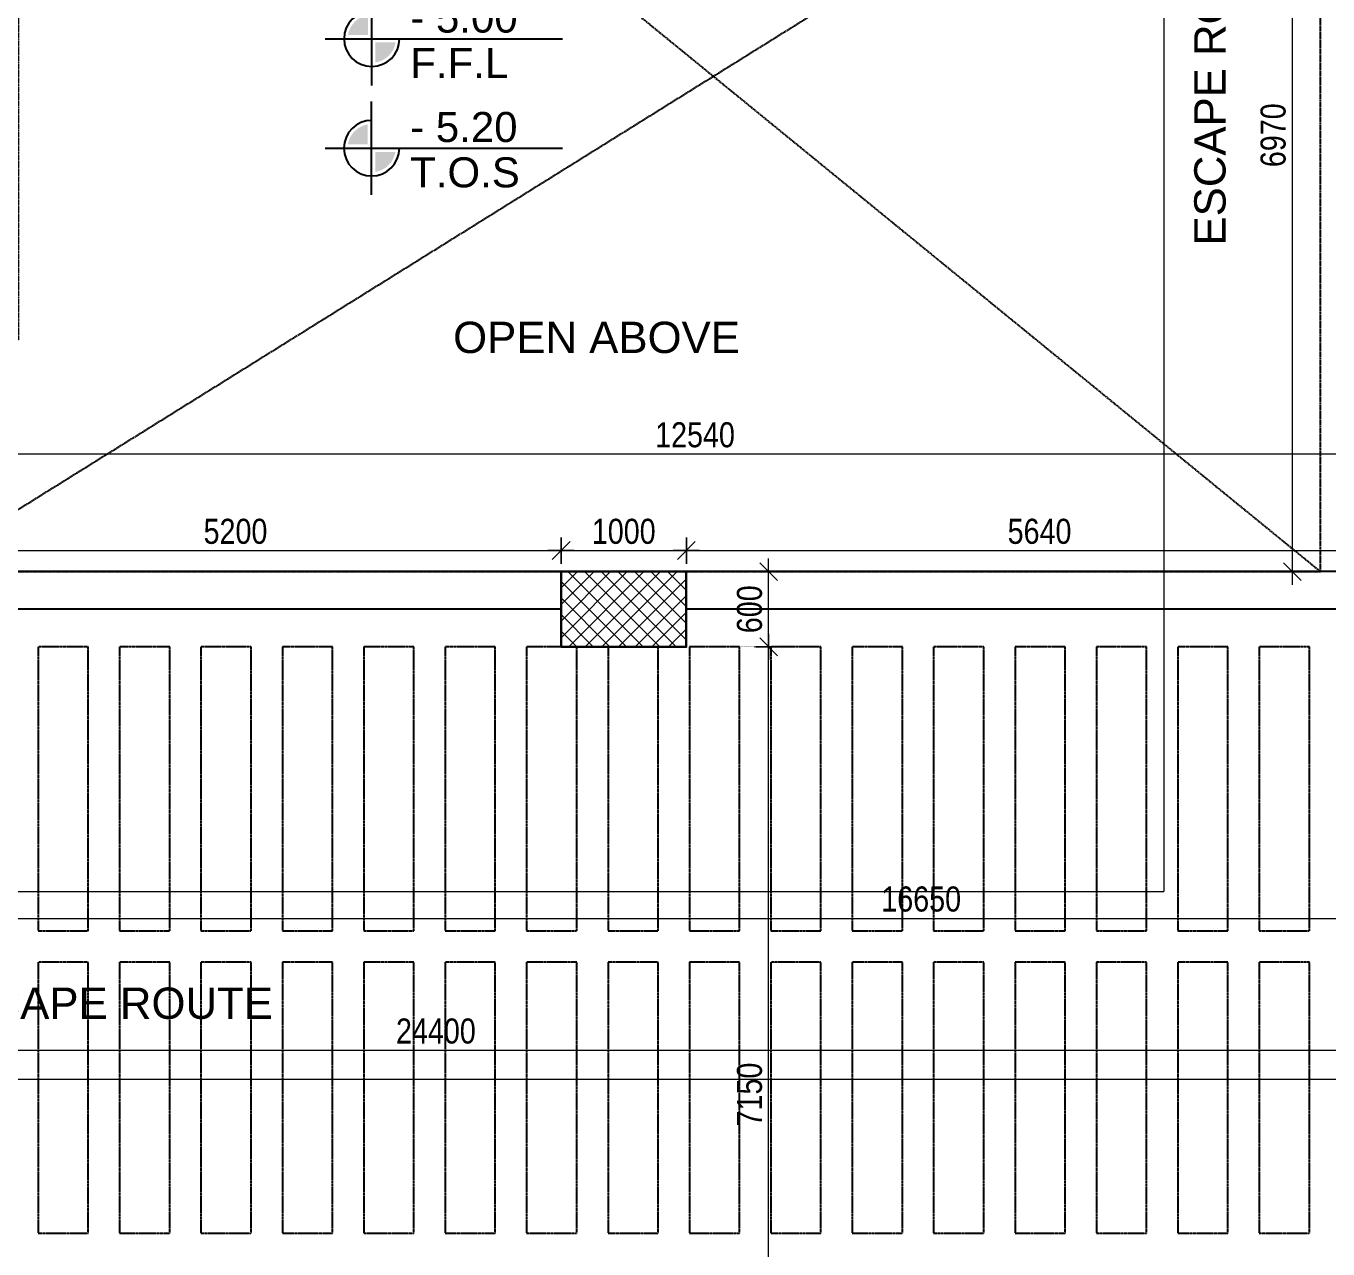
# Model space of a CAD drawing. Header units: inches. Extents: x 676944 to 1044153, y 326920 to 502369.
# Drawn here: x 721926 to 732321, y 372902 to 382667 of the extents above; entities that cross this region are included whole.
import ezdxf

# ---------------------------------------------------------------- set-up
doc = ezdxf.new("R2010")
doc.units = ezdxf.units.IN
doc.header["$MEASUREMENT"] = 0
doc.linetypes.add('DOT2', pattern=[3.175, 0, -3.175])
doc.linetypes.add('HIDDEN', pattern=[9.525, 6.35, -3.175])
for name, color, linetype, lineweight in [('A-DIMENSION', 7, 'Continuous', 9), ('A-LEVEL', 181, 'Continuous', 9), ('A-LEVEL-CON', 74, 'Continuous', 9), ('A-LEVEL-FFL', 181, 'Continuous', 9), ('escape route', 8, 'HIDDEN', 15), ('wall hatch', 252, 'Continuous', 0)]:
    doc.layers.add(name, color=color, linetype=linetype, lineweight=lineweight)
for name, color, linetype in [('LEVELS', 181, 'Continuous'), ('S-BEAM', 2, 'Continuous'), ('S-COL', 210, 'Continuous'), ('S-COL-1', 7, 'Continuous'), ('S-RIBS', 43, 'HIDDEN'), ('SHAFT', 7, 'Continuous'), ('TEXT', 181, 'Continuous')]:
    doc.layers.add(name, color=color, linetype=linetype)
doc.styles.add('ARIAL', font='ARIALN.TTF')
doc.styles.get("Standard").update_dxf_attribs({"font": 'arial.ttf'})
doc.styles.add('style1', font='arial.ttf')
doc.dimstyles.get("Standard").update_dxf_attribs({"dimtxt": 0.18, "dimasz": 0.18, "dimexe": 0.18, "dimexo": 0.0625, "dimgap": 0.09, "dimtad": 0, "dimtih": 1, "dimtoh": 1, "dimdec": 4, "dimzin": 0, "dimdsep": 46, "dimtxsty": 'Standard', "dimcen": 0.09, "dimadec": 0, "dimazin": 0, "dimtfac": 1, "dimtdec": 4, "dimtofl": 0, "dimtmove": 0, "dimatfit": 3, "dimfxl": 1, "dimtolj": 1, "dimtzin": 0, "dimarcsym": 0})

# ---------------------------------------------------------------- blocks, each defined once
blk = doc.blocks.new('level')
at = {"layer": 'LEVELS'}
for points in [[(42.7, 3.7), (22.8, 3.7, -0.325023), (42.7, 23.7)], [(70.2, -3.7), (50.2, -3.7), (50.2, -23.7, 0.325023)]]:
    blk.add_hatch(color=256, dxfattribs=at).paths.add_polyline_path(points)
for p, q in [((46.5, -46.5), (46.5, 46.5)), ((0, 0), (236.9, 0))]:
    blk.add_line(p, q, dxfattribs=at)
blk.add_arc((46.5, 0), 27.7, 90, 0, dxfattribs=at)
at = {"layer": 'LEVELS', "style": 'style1', "flags": 8}
for tag, p in [('+0.00', (85, 6.1)), ('F.F.L', (85, -39.1))]:
    blk.add_attdef(tag, p, '', height=30, dxfattribs=at)
blk = doc.blocks.new('R')
for p, q in [((0, -1.05), (0, 1.05)), ((-1.05, 0), (1.05, 0))]:
    blk.add_line(p, q)
at = {"color": 4, "lineweight": 13}
blk.add_line((-0.71, -0.71), (0.71, 0.71), dxfattribs=at)
blk = doc.blocks.new('*D181')
at = {"layer": 'A-DIMENSION', "linetype": 'DOT2', "lineweight": 13, "transparency": 16777216}
for p, q in [((712998, 374508), (712998, 374564)), ((737398, 373982), (737398, 374564))]:
    blk.add_line(p, q, dxfattribs=at)
at = {"layer": 'A-DIMENSION', "transparency": 16777216}
blk.add_line((713098, 374489), (737298, 374489), dxfattribs=at)
at = {"layer": 'Defpoints', "color": 0, "transparency": 16777216}
for p in [(737398, 374489), (712998, 374408), (737398, 373882)]:
    blk.add_point(p, dxfattribs=at)
at = {"layer": 'A-DIMENSION', "transparency": 16777216, "xscale": 100, "yscale": 100, "zscale": 100, "rotation": 180}
blk.add_blockref('R', (712998, 374489), dxfattribs=at)
at = {"layer": 'A-DIMENSION', "transparency": 16777216, "xscale": 100, "yscale": 100, "zscale": 100}
blk.add_blockref('R', (737398, 374489), dxfattribs=at)
at = {"layer": 'A-DIMENSION', "transparency": 16777216, "insert": (725198, 374641), "char_height": 200, "attachment_point": 5, "style": 'ARIAL'}
blk.add_mtext('\\A1;24400', dxfattribs=at)
blk = doc.blocks.new('*D190')
at = {"layer": 'A-DIMENSION', "linetype": 'DOT2', "lineweight": 13, "transparency": 16777216}
for p, q in [((720998, 378607), (720998, 378404)), ((726198, 378410), (726198, 378554))]:
    blk.add_line(p, q, dxfattribs=at)
at = {"layer": 'A-DIMENSION', "transparency": 16777216}
blk.add_line((721098, 378479), (726098, 378479), dxfattribs=at)
at = {"layer": 'Defpoints', "color": 0, "transparency": 16777216}
for p in [(720998, 378707), (726198, 378479), (726198, 378310)]:
    blk.add_point(p, dxfattribs=at)
at = {"layer": 'A-DIMENSION', "transparency": 16777216, "xscale": 100, "yscale": 100, "zscale": 100, "rotation": 180}
blk.add_blockref('R', (720998, 378479), dxfattribs=at)
at = {"layer": 'A-DIMENSION', "transparency": 16777216, "xscale": 100, "yscale": 100, "zscale": 100}
blk.add_blockref('R', (726198, 378479), dxfattribs=at)
at = {"layer": 'A-DIMENSION', "transparency": 16777216, "insert": (723598, 378631), "char_height": 200, "attachment_point": 5, "style": 'ARIAL'}
blk.add_mtext('\\A1;5200', dxfattribs=at)
blk = doc.blocks.new('*D191')
at = {"layer": 'A-DIMENSION', "linetype": 'DOT2', "lineweight": 13, "transparency": 16777216}
for p, q in [((726198, 378410), (726198, 378554)), ((727198, 378410), (727198, 378554))]:
    blk.add_line(p, q, dxfattribs=at)
at = {"layer": 'A-DIMENSION', "transparency": 16777216}
blk.add_line((726298, 378479), (727098, 378479), dxfattribs=at)
at = {"layer": 'Defpoints', "color": 0, "transparency": 16777216}
for p in [(727198, 378479), (726198, 378310), (727198, 378310)]:
    blk.add_point(p, dxfattribs=at)
at = {"layer": 'A-DIMENSION', "transparency": 16777216, "xscale": 100, "yscale": 100, "zscale": 100, "rotation": 180}
blk.add_blockref('R', (726198, 378479), dxfattribs=at)
at = {"layer": 'A-DIMENSION', "transparency": 16777216, "xscale": 100, "yscale": 100, "zscale": 100}
blk.add_blockref('R', (727198, 378479), dxfattribs=at)
at = {"layer": 'A-DIMENSION', "transparency": 16777216, "insert": (726698, 378631), "char_height": 200, "attachment_point": 5, "style": 'ARIAL'}
blk.add_mtext('\\A1;1000', dxfattribs=at)
blk = doc.blocks.new('*D192')
at = {"layer": 'A-DIMENSION', "linetype": 'DOT2', "lineweight": 13, "transparency": 16777216}
for p, q in [((727198, 378410), (727198, 378554)), ((732838, 378410), (732838, 378554))]:
    blk.add_line(p, q, dxfattribs=at)
at = {"layer": 'A-DIMENSION', "transparency": 16777216}
blk.add_line((727298, 378479), (732738, 378479), dxfattribs=at)
at = {"layer": 'Defpoints', "color": 0, "transparency": 16777216}
for p in [(732838, 378479), (727198, 378310), (732838, 378310)]:
    blk.add_point(p, dxfattribs=at)
at = {"layer": 'A-DIMENSION', "transparency": 16777216, "xscale": 100, "yscale": 100, "zscale": 100, "rotation": 180}
blk.add_blockref('R', (727198, 378479), dxfattribs=at)
at = {"layer": 'A-DIMENSION', "transparency": 16777216, "xscale": 100, "yscale": 100, "zscale": 100}
blk.add_blockref('R', (732838, 378479), dxfattribs=at)
at = {"layer": 'A-DIMENSION', "transparency": 16777216, "insert": (730018, 378631), "char_height": 200, "attachment_point": 5, "style": 'ARIAL'}
blk.add_mtext('\\A1;5640', dxfattribs=at)
blk = doc.blocks.new('*D202')
at = {"layer": 'A-DIMENSION', "linetype": 'DOT2', "lineweight": 13, "transparency": 16777216}
for p, q in [((732422, 385280), (731961, 385280)), ((732443, 378310), (731961, 378310))]:
    blk.add_line(p, q, dxfattribs=at)
at = {"layer": 'A-DIMENSION', "transparency": 16777216}
blk.add_line((732036, 385180), (732036, 378410), dxfattribs=at)
at = {"layer": 'Defpoints', "color": 0, "transparency": 16777216}
for p in [(732522, 385280), (732036, 378310), (732543, 378310)]:
    blk.add_point(p, dxfattribs=at)
at = {"layer": 'A-DIMENSION', "transparency": 16777216, "xscale": 100, "yscale": 100, "zscale": 100}
for p, rotation in [((732036, 385280), 90), ((732036, 378310), 270)]:
    blk.add_blockref('R', p, dxfattribs=dict(at, rotation=rotation))
at = {"layer": 'A-DIMENSION', "transparency": 16777216, "insert": (731884, 381795), "char_height": 200, "attachment_point": 5, "rotation": 90, "style": 'ARIAL'}
blk.add_mtext('\\A1;6970', dxfattribs=at)
blk = doc.blocks.new('*D226')
at = {"layer": 'A-DIMENSION', "linetype": 'DOT2', "lineweight": 13, "transparency": 16777216}
for p, q in [((727298, 377710), (727930, 377710)), ((728198, 370560), (727780, 370560))]:
    blk.add_line(p, q, dxfattribs=at)
at = {"layer": 'A-DIMENSION', "transparency": 16777216}
blk.add_line((727855, 370660), (727855, 377610), dxfattribs=at)
at = {"layer": 'Defpoints', "color": 0, "transparency": 16777216}
for p in [(727198, 377710), (727855, 377710), (728298, 370560)]:
    blk.add_point(p, dxfattribs=at)
at = {"layer": 'A-DIMENSION', "transparency": 16777216, "xscale": 100, "yscale": 100, "zscale": 100}
for p, rotation in [((727855, 377710), 90), ((727855, 370560), 270)]:
    blk.add_blockref('R', p, dxfattribs=dict(at, rotation=rotation))
at = {"layer": 'A-DIMENSION', "transparency": 16777216, "insert": (727703, 374135), "char_height": 200, "attachment_point": 5, "rotation": 90, "style": 'ARIAL'}
blk.add_mtext('\\A1;7150', dxfattribs=at)
blk = doc.blocks.new('*D227')
at = {"layer": 'A-DIMENSION', "linetype": 'DOT2', "lineweight": 13, "transparency": 16777216}
for p, q in [((727298, 378310), (727930, 378310)), ((727298, 377710), (727930, 377710))]:
    blk.add_line(p, q, dxfattribs=at)
at = {"layer": 'A-DIMENSION', "transparency": 16777216}
blk.add_line((727855, 377810), (727855, 378210), dxfattribs=at)
at = {"layer": 'Defpoints', "color": 0, "transparency": 16777216}
for p in [(727198, 378310), (727855, 378310), (727198, 377710)]:
    blk.add_point(p, dxfattribs=at)
at = {"layer": 'A-DIMENSION', "transparency": 16777216, "xscale": 100, "yscale": 100, "zscale": 100}
for p, rotation in [((727855, 378310), 90), ((727855, 377710), 270)]:
    blk.add_blockref('R', p, dxfattribs=dict(at, rotation=rotation))
at = {"layer": 'A-DIMENSION', "transparency": 16777216, "insert": (727703, 378010), "char_height": 200, "attachment_point": 5, "rotation": 90, "style": 'ARIAL'}
blk.add_mtext('\\A1;600', dxfattribs=at)
blk = doc.blocks.new('*D237')
at = {"layer": 'A-DIMENSION', "linetype": 'DOT2', "lineweight": 13, "transparency": 16777216}
for p, q in [((720748, 375660), (720748, 375467)), ((737398, 375244), (737398, 375617))]:
    blk.add_line(p, q, dxfattribs=at)
at = {"layer": 'A-DIMENSION', "transparency": 16777216}
blk.add_line((720848, 375542), (737298, 375542), dxfattribs=at)
at = {"layer": 'Defpoints', "color": 0, "transparency": 16777216}
for p in [(720748, 375760), (737398, 375542), (737398, 375144)]:
    blk.add_point(p, dxfattribs=at)
at = {"layer": 'A-DIMENSION', "transparency": 16777216, "xscale": 100, "yscale": 100, "zscale": 100, "rotation": 180}
blk.add_blockref('R', (720748, 375542), dxfattribs=at)
at = {"layer": 'A-DIMENSION', "transparency": 16777216, "xscale": 100, "yscale": 100, "zscale": 100}
blk.add_blockref('R', (737398, 375542), dxfattribs=at)
at = {"layer": 'A-DIMENSION', "transparency": 16777216, "insert": (729073, 375695), "char_height": 200, "attachment_point": 5, "style": 'ARIAL'}
blk.add_mtext('\\A1;16650', dxfattribs=at)
blk = doc.blocks.new('*D238')
at = {"layer": 'A-DIMENSION', "linetype": 'DOT2', "lineweight": 13, "transparency": 16777216}
for p, q in [((720997, 379280), (720997, 379325)), ((733537, 379046), (733537, 379325))]:
    blk.add_line(p, q, dxfattribs=at)
at = {"layer": 'A-DIMENSION', "transparency": 16777216}
blk.add_line((721097, 379250), (733437, 379250), dxfattribs=at)
at = {"layer": 'Defpoints', "color": 0, "transparency": 16777216}
for p in [(733537, 379250), (720997, 379180), (733537, 378946)]:
    blk.add_point(p, dxfattribs=at)
at = {"layer": 'A-DIMENSION', "transparency": 16777216, "xscale": 100, "yscale": 100, "zscale": 100, "rotation": 180}
blk.add_blockref('R', (720997, 379250), dxfattribs=at)
at = {"layer": 'A-DIMENSION', "transparency": 16777216, "xscale": 100, "yscale": 100, "zscale": 100}
blk.add_blockref('R', (733537, 379250), dxfattribs=at)
at = {"layer": 'A-DIMENSION', "transparency": 16777216, "insert": (727267, 379402), "char_height": 200, "attachment_point": 5, "style": 'ARIAL'}
blk.add_mtext('\\A1;12540', dxfattribs=at)
blk = doc.blocks.new('CEILING PLAN')
at = {"layer": 'S-BEAM', "color": 254, "linetype": 'ByBlock'}
for p, q in [((437378, 463623), (409103, 463623)), ((414553, 463323), (409103, 463323)), ((421192, 463323), (415553, 463323))]:
    blk.add_line(p, q, dxfattribs=at)
at = {"layer": 'S-COL-1', "color": 254, "lineweight": 30}
blk.add_lwpolyline([(414553, 463623), (414553, 463023), (415553, 463023), (415553, 463623)], close=True, dxfattribs=at)
at = {"layer": 'S-RIBS', "color": 254, "ltscale": 0.4}
for points in [[(410778, 463023), (410378, 463023), (410378, 460756), (410778, 460756)], [(411428, 463023), (411028, 463023), (411028, 460756), (411428, 460756)], [(412078, 463023), (411678, 463023), (411678, 460756), (412078, 460756)], [(412728, 463023), (412328, 463023), (412328, 460756), (412728, 460756)], [(413378, 463023), (412978, 463023), (412978, 460756), (413378, 460756)], [(414028, 463023), (413628, 463023), (413628, 460756), (414028, 460756)], [(414678, 463023), (414278, 463023), (414278, 460756), (414678, 460756)], [(415328, 463023), (414928, 463023), (414928, 460756), (415328, 460756)], [(415978, 463023), (415578, 463023), (415578, 460756), (415978, 460756)], [(416628, 463023), (416228, 463023), (416228, 460756), (416628, 460756)], [(417278, 463023), (416878, 463023), (416878, 460756), (417278, 460756)], [(417928, 463023), (417528, 463023), (417528, 460756), (417928, 460756)], [(418578, 463023), (418178, 463023), (418178, 460756), (418578, 460756)], [(419228, 463023), (418828, 463023), (418828, 460756), (419228, 460756)], [(419878, 463023), (419478, 463023), (419478, 460756), (419878, 460756)], [(420528, 463023), (420128, 463023), (420128, 460756), (420528, 460756)], [(410778, 460506), (410378, 460506), (410378, 458340), (410778, 458340)], [(411428, 460506), (411028, 460506), (411028, 458340), (411428, 458340)], [(412078, 460506), (411678, 460506), (411678, 458340), (412078, 458340)], [(412728, 460506), (412328, 460506), (412328, 458340), (412728, 458340)], [(413378, 460506), (412978, 460506), (412978, 458340), (413378, 458340)], [(414028, 460506), (413628, 460506), (413628, 458340), (414028, 458340)], [(414678, 460506), (414278, 460506), (414278, 458340), (414678, 458340)], [(415328, 460506), (414928, 460506), (414928, 458340), (415328, 458340)], [(415978, 460506), (415578, 460506), (415578, 458340), (415978, 458340)], [(416628, 460506), (416228, 460506), (416228, 458340), (416628, 458340)], [(417278, 460506), (416878, 460506), (416878, 458340), (417278, 458340)], [(417928, 460506), (417528, 460506), (417528, 458340), (417928, 458340)], [(418578, 460506), (418178, 460506), (418178, 458340), (418578, 458340)], [(419228, 460506), (418828, 460506), (418828, 458340), (419228, 458340)], [(419878, 460506), (419478, 460506), (419478, 458340), (419878, 458340)], [(420528, 460506), (420128, 460506), (420128, 458340), (420528, 458340)]]:
    blk.add_lwpolyline(points, close=True, dxfattribs=at)

msp = doc.modelspace()

# ---------------------------------------------------------------- hatches: boundary and pattern name
at = {"layer": 'wall hatch', "linetype": 'Continuous', "ltscale": 100}
h = msp.add_hatch(dxfattribs=at)
h.set_pattern_fill('ANSI37', color=251, scale=750)
h.set_pattern_definition([(45, (190988.5, 110389.5), (-66.291261, 66.291261), []), (135, (190988.5, 110389.5), (-66.291261, -66.291261), [])])
h.paths.add_polyline_path([(726197.9, 378310.4), (726197.9, 377710.4), (727197.9, 377710.4), (727197.9, 378310.4)])

# ---------------------------------------------------------------- linework, layer by layer
at = {"layer": 'escape route', "linetype": 'HIDDEN', "ltscale": 0.5}
for p, q in [((731012, 375756.9), (731012, 386910.7)), ((713062, 375756.9), (731012, 375756.9)), ((713062, 374256.9), (732512, 374256.9))]:
    msp.add_line(p, q, dxfattribs=at)
at = {"layer": 'S-COL'}
msp.add_lwpolyline([(726197.9, 378310.4), (726197.9, 377710.4), (727197.9, 377710.4), (727197.9, 378310.4)], close=True, dxfattribs=at)
at = {"layer": 'SHAFT', "linetype": 'HIDDEN'}
for p, q in [((721862, 386795.1), (732262, 378310.2)), ((732304.9, 385312), (721073.5, 378312.8))]:
    msp.add_line(p, q, dxfattribs=at)
msp.add_lwpolyline([(720997.9, 380160.2), (720997.9, 378312.8), (732262, 378310.2), (732262, 385311.2), (721862, 386795.1), (721862, 380160.4), (721073.5, 380160.4), (721073.5, 380160.2)], dxfattribs=at)

# ---------------------------------------------------------------- block references
at = {"color": 4, "linetype": 'Continuous'}
msp.add_blockref('CEILING PLAN', (311644.6, -85312.7), dxfattribs=at)
at = {"layer": 'A-LEVEL-CON'}
ref = msp.add_blockref('level', (724313, 381691.8), dxfattribs=dict(at, xscale=7.999999999999999, yscale=7.999999999999999, zscale=7.999999999999999))
ref.add_attrib('+0.00', '- 5.20', (724992.8, 381740.8), dxfattribs={"layer": 'A-LEVEL', "height": 240, "style": 'style1'})
ref.add_attrib('F.F.L', 'T.O.S', (724992.8, 381378.8), dxfattribs={"layer": 'A-LEVEL', "height": 240, "style": 'style1'})
at = {"layer": 'A-LEVEL-FFL'}
ref = msp.add_blockref('level', (724314.1, 382565.4), dxfattribs=dict(at, xscale=7.999999999999999, yscale=7.999999999999999, zscale=7.999999999999999))
ref.add_attrib('+0.00', '- 5.00', (724993.9, 382614.4), dxfattribs={"layer": 'A-LEVEL', "height": 240, "style": 'style1'})
ref.add_attrib('F.F.L', 'F.F.L', (724993.9, 382252.3), dxfattribs={"layer": 'A-LEVEL', "height": 240, "style": 'style1'})

# ---------------------------------------------------------------- texts
at = {"layer": 'TEXT', "ltscale": 0.5, "style": 'style1'}
msp.add_text('ESCAPE ROUTE', height=250, rotation=90, dxfattribs=at).set_placement((731503.3, 380914.3))
for s, p in [('OPEN ABOVE  ', (725335.8, 380056)), ('ESCAPE ROUTE', (721161, 374739.3))]:
    msp.add_text(s, height=250, dxfattribs=at).set_placement(p)

# ---------------------------------------------------------------- dimensions: what is measured, and where the dimension line sits
at = {"layer": 'A-DIMENSION'}
for base, p1, p2, picture, middle in [((732036.3, 378310.4), (732521.7, 385280), (732542.9, 378310.4), '*D202', (731884.2, 381795.2)), ((727855, 378310.4), (727197.9, 377710.4), (727197.9, 378310.4), '*D227', (727702.9, 378010.4)), ((727855, 377710.4), (728297.9, 370560.4), (727197.9, 377710.4), '*D226', (727702.9, 374135.4))]:
    dim = msp.add_linear_dim(base=base, p1=p1, p2=p2, angle=90, dimstyle='Standard', override={"dimscale": 100, "dimtxt": 2, "dimasz": 1, "dimexe": 0.75, "dimexo": 1, "dimgap": 0.5, "dimtad": 1, "dimtih": 0, "dimtoh": 0, "dimdec": 0, "dimzin": 3, "dimtxsty": 'ARIAL', "dimblk": 'R', "dimcen": 2.5, "dimdle": 1, "dimclrd": 256, "dimclre": 256, "dimclrt": 256, "dimadec": 2, "dimtdec": 0, "dimtix": 1, "dimtofl": 1, "dimtmove": 2, "dimldrblk": 'R', "dimfxl": 2.5, "dimtzin": 3, "dimlwd": 65535, "dimlwe": 13}, dxfattribs=at)
    dim.commit()
    dim.dimension.update_dxf_attribs({"geometry": picture, "text_midpoint": middle})
for base, p1, p2, picture, middle in [((733536.7, 379250.4), (720996.9, 379179.7), (733536.7, 378946.1), '*D238', (727266.8, 379402.5)), ((726197.9, 378479.4), (720997.9, 378707.4), (726197.9, 378310.4), '*D190', (723597.9, 378631.5)), ((727197.9, 378479.4), (726197.9, 378310.4), (727197.9, 378310.4), '*D191', (726697.9, 378631.5)), ((732838, 378479.4), (727197.9, 378310.4), (732838, 378310.4), '*D192', (730017.9, 378631.5)), ((737397.7, 375542.4), (720747.9, 375760.4), (737397.7, 375144.2), '*D237', (729072.8, 375694.5)), ((737397.7, 374489.1), (712997.9, 374408.2), (737397.7, 373882.1), '*D181', (725197.8, 374641.2))]:
    dim = msp.add_linear_dim(base=base, p1=p1, p2=p2, dimstyle='Standard', override={"dimscale": 100, "dimtxt": 2, "dimasz": 1, "dimexe": 0.75, "dimexo": 1, "dimgap": 0.5, "dimtad": 1, "dimtih": 0, "dimtoh": 0, "dimdec": 0, "dimzin": 3, "dimtxsty": 'ARIAL', "dimblk": 'R', "dimcen": 2.5, "dimdle": 1, "dimclrd": 256, "dimclre": 256, "dimclrt": 256, "dimadec": 2, "dimtdec": 0, "dimtix": 1, "dimtofl": 1, "dimtmove": 2, "dimldrblk": 'R', "dimfxl": 2.5, "dimtzin": 3, "dimlwd": 65535, "dimlwe": 13}, dxfattribs=at)
    dim.commit()
    dim.dimension.update_dxf_attribs({"geometry": picture, "text_midpoint": middle})

doc.saveas('drawing.dxf')
